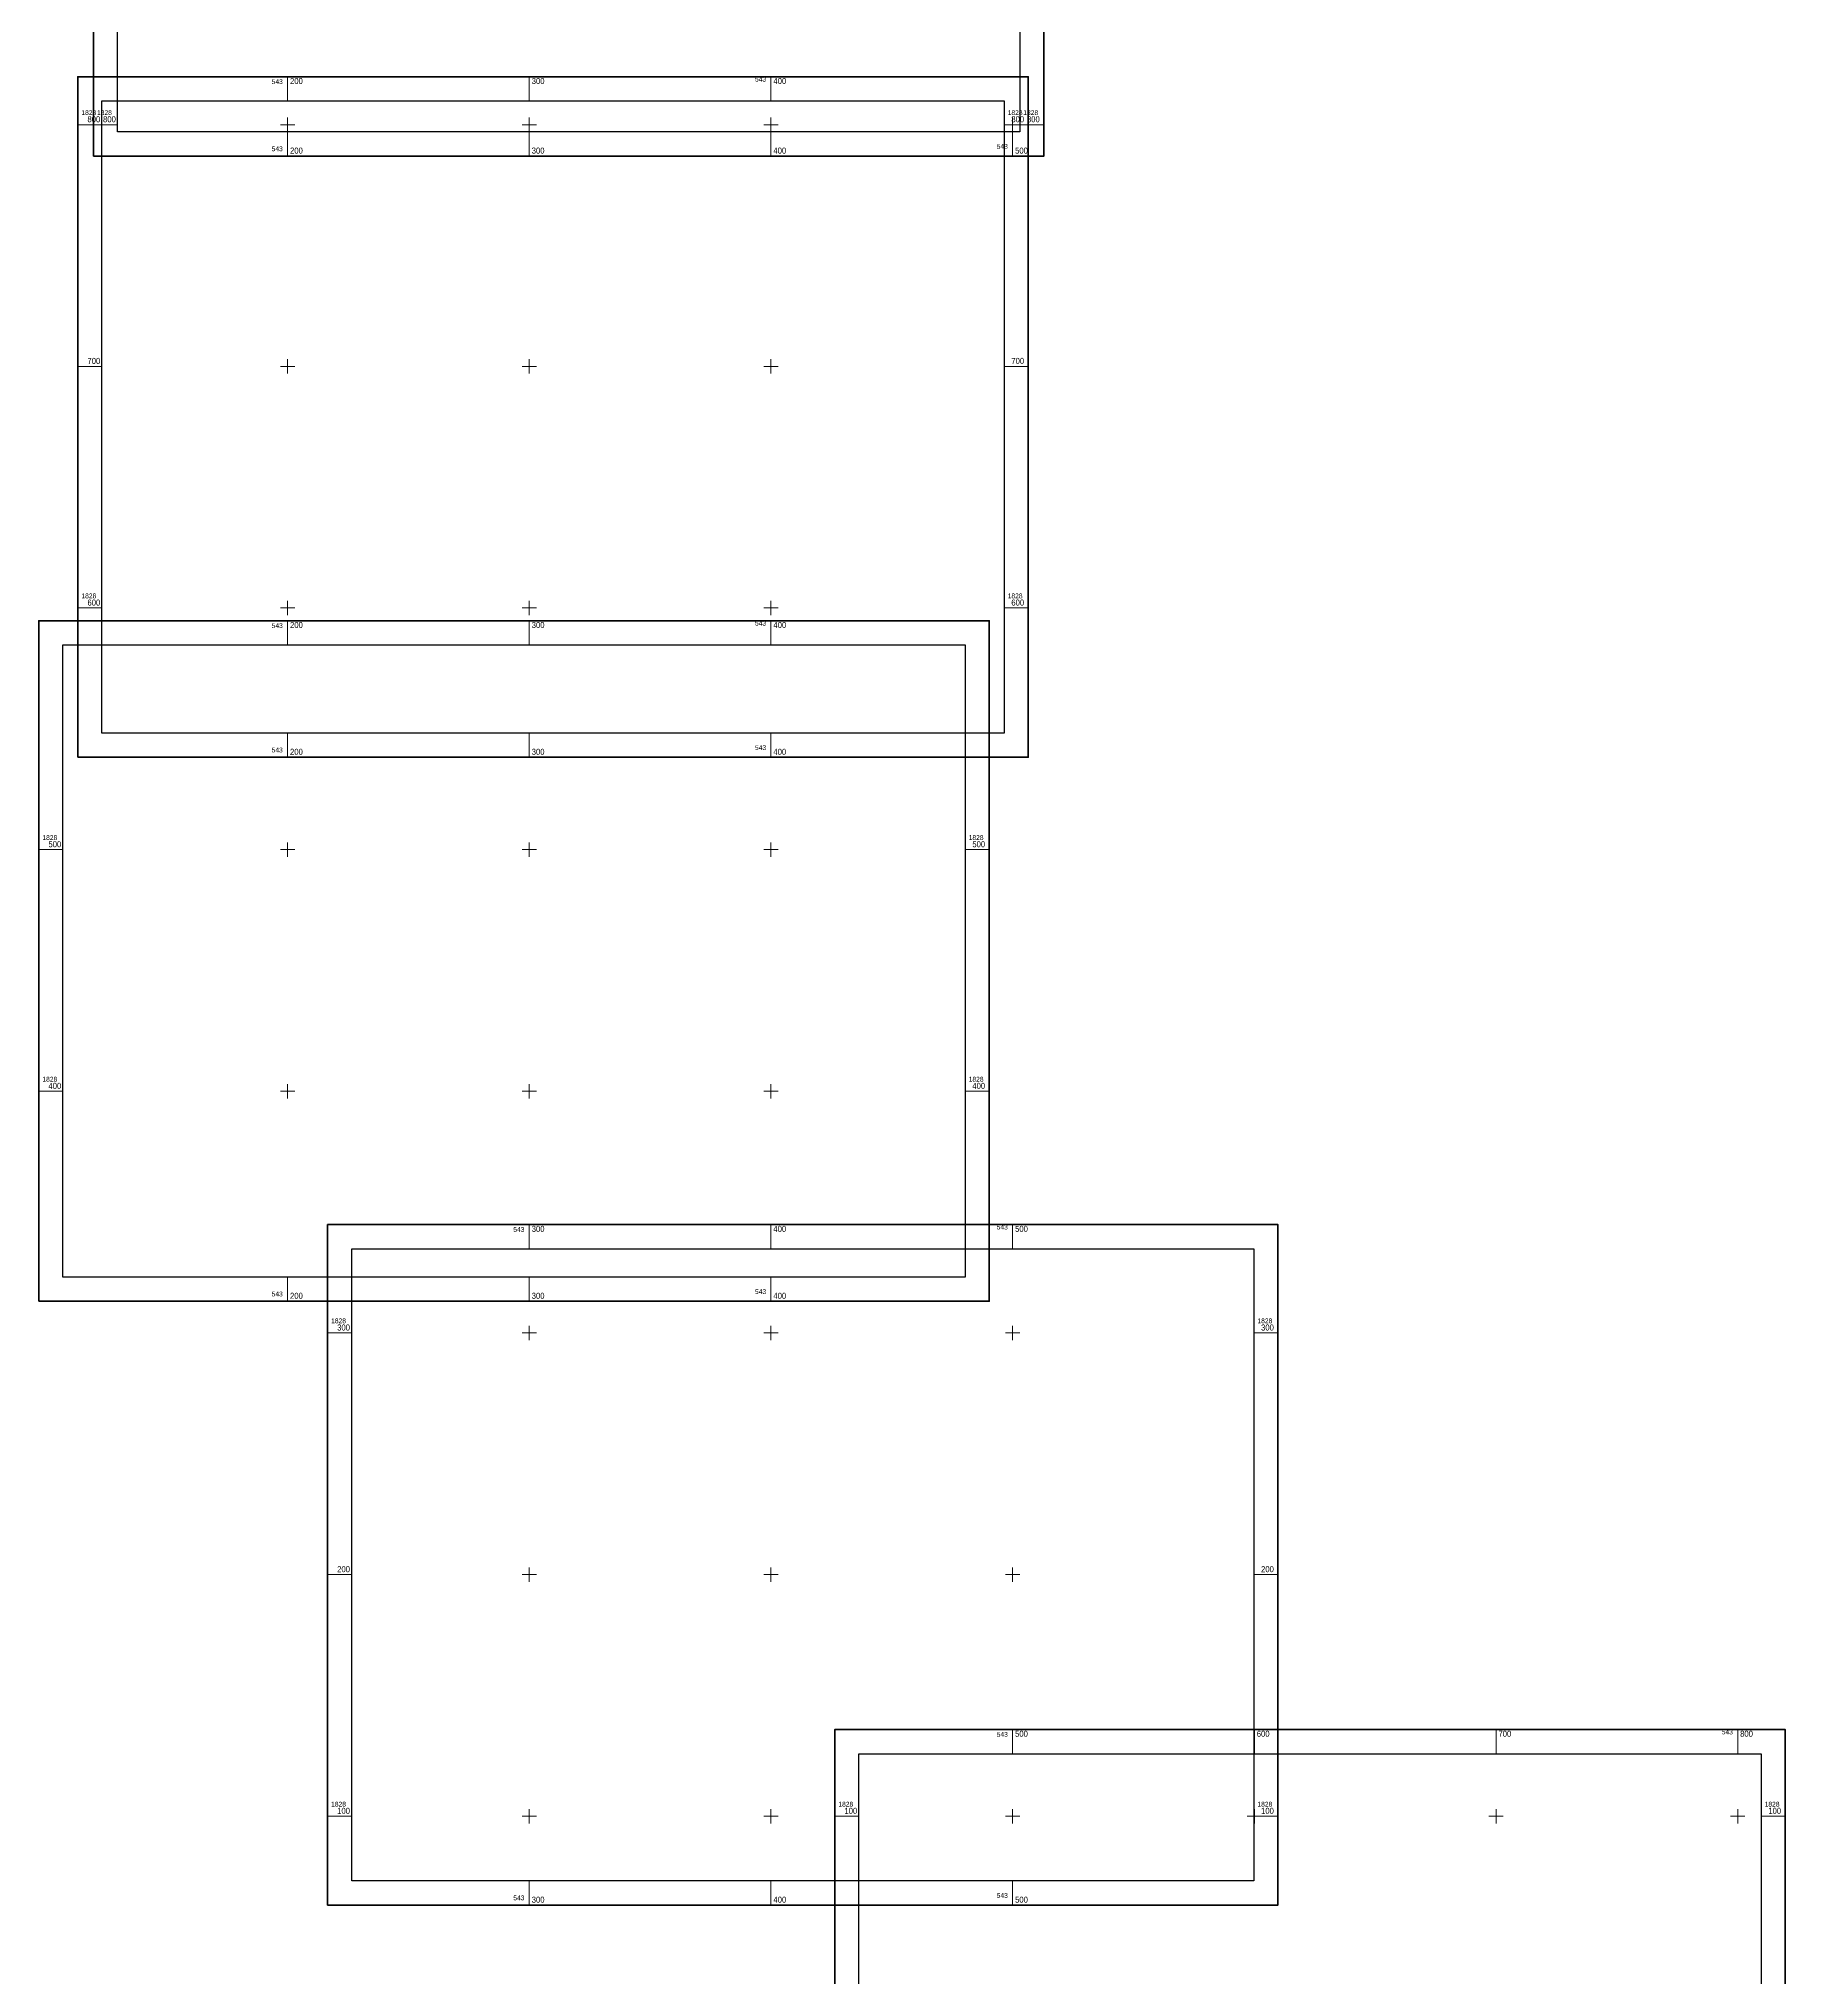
# Model space of a CAD drawing. Header units: metres. Extents: x 542869 to 545424, y 1823472 to 1835781.
# Drawn here: x 543097 to 543820, y 1828033 to 1828836 of the extents above; entities that cross this region are included whole.
import ezdxf
from ezdxf.enums import TextEntityAlignment as Align

# ---------------------------------------------------------------- set-up
doc = ezdxf.new("R2010")
doc.units = ezdxf.units.M
for name, color, linetype, lineweight in [('41', 7, 'Continuous', 13), ('42', 7, 'Continuous', 13), ('43', 7, 'Continuous', 13), ('44', 7, 'Continuous', 13), ('45', 7, 'Continuous', 13)]:
    doc.layers.add(name, color=color, linetype=linetype, lineweight=lineweight)

msp = doc.modelspace()

# ---------------------------------------------------------------- linework, layer by layer
at = {"layer": '41'}
for p, q in [((543200, 1828797), (543200, 1828803)), ((543300, 1828797), (543300, 1828803)), ((543400, 1828797), (543400, 1828803)), ((543500, 1828797), (543500, 1828803)), ((543119.64, 1828800), (543129.64, 1828800)), ((543197, 1828800), (543203, 1828800)), ((543200, 1828787.03), (543200, 1828797.03)), ((543297, 1828800), (543303, 1828800)), ((543300, 1828787.03), (543300, 1828797.03)), ((543397, 1828800), (543403, 1828800)), ((543400, 1828787.03), (543400, 1828797.03)), ((543497, 1828800), (543503, 1828800)), ((543500, 1828787.03), (543500, 1828797.03)), ((543502.91, 1828800), (543512.91, 1828800))]:
    msp.add_line(p, q, dxfattribs=at)
at = {"layer": '41', "lineweight": 40}
msp.add_lwpolyline([(543119.64, 1828787.03), (543119.64, 1829068.62), (543512.91, 1829068.62), (543512.91, 1828787.03)], close=True, dxfattribs=at)
at = {"layer": '41', "lineweight": 25}
msp.add_lwpolyline([(543129.64, 1828797.03), (543129.64, 1829058.62), (543502.91, 1829058.62), (543502.91, 1828797.03)], close=True, dxfattribs=at)
at = {"layer": '42'}
for p, q in [((543200, 1828809.82), (543200, 1828819.82)), ((543300, 1828809.82), (543300, 1828819.82)), ((543400, 1828809.82), (543400, 1828819.82)), ((543200, 1828797), (543200, 1828803)), ((543300, 1828797), (543300, 1828803)), ((543400, 1828797), (543400, 1828803)), ((543113.18, 1828800), (543123.18, 1828800)), ((543197, 1828800), (543203, 1828800)), ((543297, 1828800), (543303, 1828800)), ((543397, 1828800), (543403, 1828800)), ((543496.45, 1828800), (543506.45, 1828800)), ((543113.18, 1828700), (543123.18, 1828700)), ((543197, 1828700), (543203, 1828700)), ((543200, 1828697), (543200, 1828703)), ((543297, 1828700), (543303, 1828700)), ((543300, 1828697), (543300, 1828703)), ((543397, 1828700), (543403, 1828700)), ((543400, 1828697), (543400, 1828703)), ((543496.45, 1828700), (543506.45, 1828700)), ((543200, 1828597), (543200, 1828603)), ((543300, 1828597), (543300, 1828603)), ((543400, 1828597), (543400, 1828603)), ((543113.18, 1828600), (543123.18, 1828600)), ((543197, 1828600), (543203, 1828600)), ((543297, 1828600), (543303, 1828600)), ((543397, 1828600), (543403, 1828600)), ((543496.45, 1828600), (543506.45, 1828600)), ((543200, 1828538.23), (543200, 1828548.23)), ((543300, 1828538.23), (543300, 1828548.23)), ((543400, 1828538.23), (543400, 1828548.23))]:
    msp.add_line(p, q, dxfattribs=at)
at = {"layer": '42', "lineweight": 40}
msp.add_lwpolyline([(543113.18, 1828538.23), (543113.18, 1828819.82), (543506.45, 1828819.82), (543506.45, 1828538.23)], close=True, dxfattribs=at)
at = {"layer": '42', "lineweight": 25}
msp.add_lwpolyline([(543123.18, 1828548.23), (543123.18, 1828809.82), (543496.45, 1828809.82), (543496.45, 1828548.23)], close=True, dxfattribs=at)
at = {"layer": '43'}
for p, q in [((543200, 1828584.71), (543200, 1828594.71)), ((543300, 1828584.71), (543300, 1828594.71)), ((543400, 1828584.71), (543400, 1828594.71)), ((543097.04, 1828500), (543107.04, 1828500)), ((543197, 1828500), (543203, 1828500)), ((543200, 1828497), (543200, 1828503)), ((543297, 1828500), (543303, 1828500)), ((543300, 1828497), (543300, 1828503)), ((543397, 1828500), (543403, 1828500)), ((543400, 1828497), (543400, 1828503)), ((543480.31, 1828500), (543490.31, 1828500)), ((543200, 1828397), (543200, 1828403)), ((543300, 1828397), (543300, 1828403)), ((543400, 1828397), (543400, 1828403)), ((543097.04, 1828400), (543107.04, 1828400)), ((543197, 1828400), (543203, 1828400)), ((543297, 1828400), (543303, 1828400)), ((543397, 1828400), (543403, 1828400)), ((543480.31, 1828400), (543490.31, 1828400)), ((543200, 1828313.12), (543200, 1828323.12)), ((543300, 1828313.12), (543300, 1828323.12)), ((543400, 1828313.12), (543400, 1828323.12))]:
    msp.add_line(p, q, dxfattribs=at)
at = {"layer": '43', "lineweight": 40}
msp.add_lwpolyline([(543097.04, 1828313.12), (543097.04, 1828594.71), (543490.31, 1828594.71), (543490.31, 1828313.12)], close=True, dxfattribs=at)
at = {"layer": '43', "lineweight": 25}
msp.add_lwpolyline([(543107.04, 1828323.12), (543107.04, 1828584.71), (543480.31, 1828584.71), (543480.31, 1828323.12)], close=True, dxfattribs=at)
at = {"layer": '44'}
for p, q in [((543300, 1828334.82), (543300, 1828344.82)), ((543400, 1828334.82), (543400, 1828344.82)), ((543500, 1828334.82), (543500, 1828344.82)), ((543216.51, 1828300), (543226.51, 1828300)), ((543297, 1828300), (543303, 1828300)), ((543300, 1828297), (543300, 1828303)), ((543397, 1828300), (543403, 1828300)), ((543400, 1828297), (543400, 1828303)), ((543497, 1828300), (543503, 1828300)), ((543500, 1828297), (543500, 1828303)), ((543599.78, 1828300), (543609.78, 1828300)), ((543300, 1828197), (543300, 1828203)), ((543400, 1828197), (543400, 1828203)), ((543500, 1828197), (543500, 1828203)), ((543216.51, 1828200), (543226.51, 1828200)), ((543297, 1828200), (543303, 1828200)), ((543397, 1828200), (543403, 1828200)), ((543497, 1828200), (543503, 1828200)), ((543599.78, 1828200), (543609.78, 1828200)), ((543216.51, 1828100), (543226.51, 1828100)), ((543297, 1828100), (543303, 1828100)), ((543300, 1828097), (543300, 1828103)), ((543397, 1828100), (543403, 1828100)), ((543400, 1828097), (543400, 1828103)), ((543497, 1828100), (543503, 1828100)), ((543500, 1828097), (543500, 1828103)), ((543599.78, 1828100), (543609.78, 1828100)), ((543300, 1828063.23), (543300, 1828073.23)), ((543400, 1828063.23), (543400, 1828073.23)), ((543500, 1828063.23), (543500, 1828073.23))]:
    msp.add_line(p, q, dxfattribs=at)
at = {"layer": '44', "lineweight": 40}
msp.add_lwpolyline([(543216.51, 1828063.23), (543216.51, 1828344.82), (543609.78, 1828344.82), (543609.78, 1828063.23)], close=True, dxfattribs=at)
at = {"layer": '44', "lineweight": 25}
msp.add_lwpolyline([(543226.51, 1828073.23), (543226.51, 1828334.82), (543599.78, 1828334.82), (543599.78, 1828073.23)], close=True, dxfattribs=at)
at = {"layer": '45'}
for p, q in [((543500, 1828125.88), (543500, 1828135.88)), ((543600, 1828125.88), (543600, 1828135.88)), ((543700, 1828125.88), (543700, 1828135.88)), ((543800, 1828125.88), (543800, 1828135.88)), ((543426.39, 1828100), (543436.39, 1828100)), ((543497, 1828100), (543503, 1828100)), ((543500, 1828097), (543500, 1828103)), ((543597, 1828100), (543603, 1828100)), ((543600, 1828097), (543600, 1828103)), ((543697, 1828100), (543703, 1828100)), ((543700, 1828097), (543700, 1828103)), ((543797, 1828100), (543803, 1828100)), ((543800, 1828097), (543800, 1828103)), ((543809.66, 1828100), (543819.66, 1828100))]:
    msp.add_line(p, q, dxfattribs=at)
at = {"layer": '45', "lineweight": 40}
msp.add_lwpolyline([(543426.39, 1827854.29), (543426.39, 1828135.88), (543819.66, 1828135.88), (543819.66, 1827854.29)], close=True, dxfattribs=at)
at = {"layer": '45', "lineweight": 25}
msp.add_lwpolyline([(543436.39, 1827864.29), (543436.39, 1828125.88), (543809.66, 1828125.88), (543809.66, 1827864.29)], close=True, dxfattribs=at)

# ---------------------------------------------------------------- texts
at = {"layer": '41', "width": 0.95}
for s, height, p in [('1828', 2, (543121.14, 1828804)), ('800', 2.5, (543123.64, 1828801)), ('1828', 2, (543504.41, 1828804)), ('800', 2.5, (543505.91, 1828801)), ('200', 2.5, (543201, 1828788.03)), ('300', 2.5, (543301, 1828788.03)), ('400', 2.5, (543401, 1828788.03)), ('500', 2.5, (543501, 1828788.03))]:
    msp.add_text(s, height=height, dxfattribs=at).set_placement(p)
for p in [(543198, 1828789.03), (543498, 1828790.03)]:
    msp.add_text('543', height=2, dxfattribs=at).set_placement(p, align=Align.RIGHT)
at = {"layer": '42', "width": 0.95}
for s, height, p in [('200', 2.5, (543201, 1828816.82)), ('300', 2.5, (543301, 1828816.82)), ('400', 2.5, (543401, 1828816.82)), ('1828', 2, (543114.68, 1828804)), ('800', 2.5, (543117.18, 1828801)), ('1828', 2, (543497.95, 1828804)), ('800', 2.5, (543499.45, 1828801)), ('700', 2.5, (543117.18, 1828701)), ('700', 2.5, (543499.45, 1828701)), ('1828', 2, (543114.68, 1828604)), ('600', 2.5, (543117.18, 1828601)), ('1828', 2, (543497.95, 1828604)), ('600', 2.5, (543499.45, 1828601)), ('200', 2.5, (543201, 1828539.23)), ('300', 2.5, (543301, 1828539.23)), ('400', 2.5, (543401, 1828539.23))]:
    msp.add_text(s, height=height, dxfattribs=at).set_placement(p)
for p in [(543398, 1828817.82), (543198, 1828816.82), (543198, 1828540.23), (543398, 1828541.23)]:
    msp.add_text('543', height=2, dxfattribs=at).set_placement(p, align=Align.RIGHT)
at = {"layer": '43', "width": 0.95}
for p in [(543398, 1828592.71), (543198, 1828591.71), (543198, 1828315.12), (543398, 1828316.12)]:
    msp.add_text('543', height=2, dxfattribs=at).set_placement(p, align=Align.RIGHT)
for s, height, p in [('200', 2.5, (543201, 1828591.71)), ('300', 2.5, (543301, 1828591.71)), ('400', 2.5, (543401, 1828591.71)), ('1828', 2, (543098.54, 1828504)), ('500', 2.5, (543101.04, 1828501)), ('1828', 2, (543481.81, 1828504)), ('500', 2.5, (543483.31, 1828501)), ('1828', 2, (543098.54, 1828404)), ('400', 2.5, (543101.04, 1828401)), ('1828', 2, (543481.81, 1828404)), ('400', 2.5, (543483.31, 1828401)), ('200', 2.5, (543201, 1828314.12)), ('300', 2.5, (543301, 1828314.12)), ('400', 2.5, (543401, 1828314.12))]:
    msp.add_text(s, height=height, dxfattribs=at).set_placement(p)
at = {"layer": '44', "width": 0.95}
for p in [(543298, 1828341.82), (543498, 1828342.82), (543298, 1828065.23), (543498, 1828066.23)]:
    msp.add_text('543', height=2, dxfattribs=at).set_placement(p, align=Align.RIGHT)
for s, height, p in [('300', 2.5, (543301, 1828341.82)), ('400', 2.5, (543401, 1828341.82)), ('500', 2.5, (543501, 1828341.82)), ('1828', 2, (543218.01, 1828304)), ('1828', 2, (543601.28, 1828304)), ('300', 2.5, (543220.51, 1828301)), ('300', 2.5, (543602.78, 1828301)), ('200', 2.5, (543220.51, 1828201)), ('200', 2.5, (543602.78, 1828201)), ('1828', 2, (543218.01, 1828104)), ('1828', 2, (543601.28, 1828104)), ('100', 2.5, (543220.51, 1828101)), ('100', 2.5, (543602.78, 1828101)), ('300', 2.5, (543301, 1828064.23)), ('400', 2.5, (543401, 1828064.23)), ('500', 2.5, (543501, 1828064.23))]:
    msp.add_text(s, height=height, dxfattribs=at).set_placement(p)
at = {"layer": '45', "width": 0.95}
for p in [(543498, 1828132.88), (543798, 1828133.88)]:
    msp.add_text('543', height=2, dxfattribs=at).set_placement(p, align=Align.RIGHT)
for s, height, p in [('500', 2.5, (543501, 1828132.88)), ('600', 2.5, (543601, 1828132.88)), ('700', 2.5, (543701, 1828132.88)), ('800', 2.5, (543801, 1828132.88)), ('1828', 2, (543427.89, 1828104)), ('1828', 2, (543811.16, 1828104)), ('100', 2.5, (543430.39, 1828101)), ('100', 2.5, (543812.66, 1828101))]:
    msp.add_text(s, height=height, dxfattribs=at).set_placement(p)

doc.saveas('drawing.dxf')
